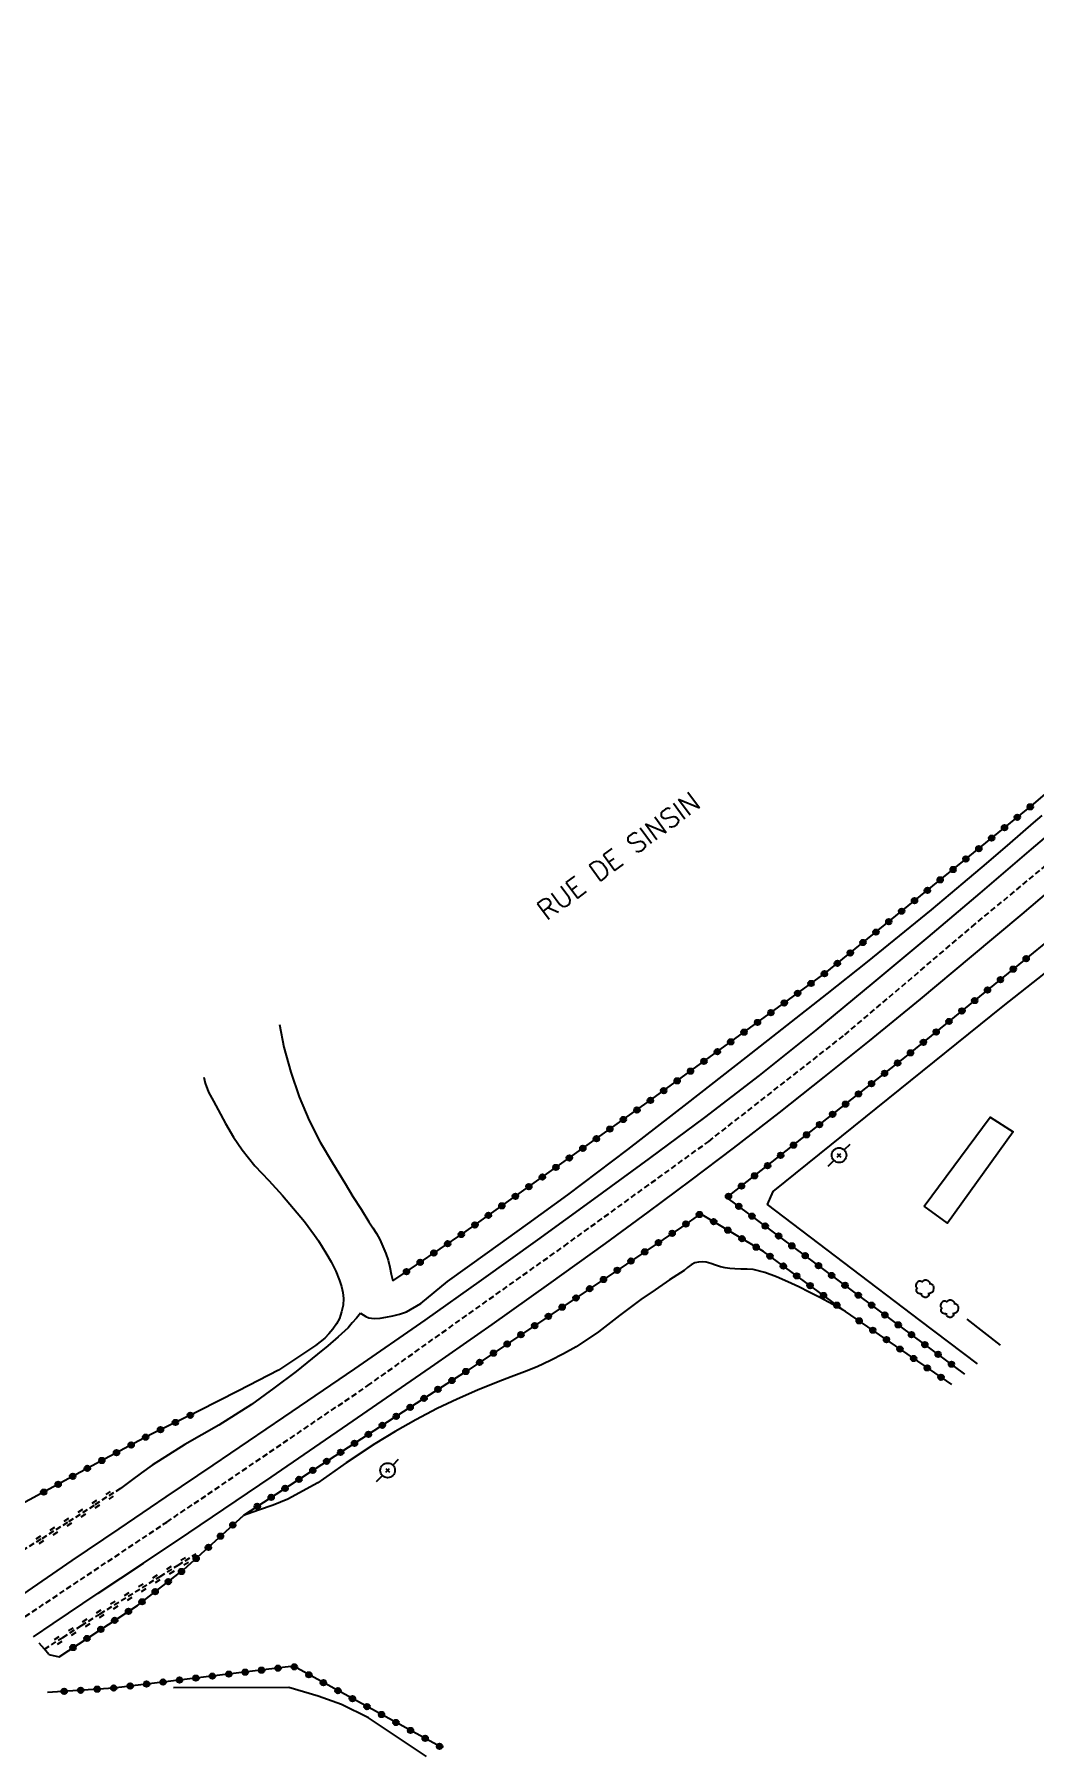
# Model space of a CAD drawing. Header units: millimetres. Extents: x 215000 to 216002, y 109000 to 110000.
# Drawn here: x 215783.4 to 215874, y 109395.6 to 109551.6 of the extents above; entities that cross this region are included whole.
import ezdxf

# ---------------------------------------------------------------- set-up
doc = ezdxf.new("R2010")
doc.units = ezdxf.units.MM
doc.linetypes.add('DASHED', pattern=[0.75, 0.5, -0.25])
doc.layers.get('0').update_dxf_attribs({"linetype": 'CONTINUOUS'})
for name, color, linetype in [('W0001', 6, 'DASHED'), ('W0008', 7, 'CONTINUOUS'), ('W0104', 1, 'CONTINUOUS'), ('W0120', 7, 'CONTINUOUS'), ('W0211', 2, 'CONTINUOUS'), ('W0214', 2, 'CONTINUOUS'), ('W0220', 5, 'DASHED'), ('W0300', 7, 'CONTINUOUS'), ('W0303', 7, 'CONTINUOUS'), ('W0322', 7, 'CONTINUOUS'), ('W0323', 7, 'CONTINUOUS'), ('W0473', 7, 'CONTINUOUS'), ('W0989', 7, 'CONTINUOUS')]:
    doc.layers.add(name, color=color, linetype=linetype)
doc.styles.get("Standard").update_dxf_attribs({"font": 'romans.shx', "width": 0.85})

# ---------------------------------------------------------------- blocks, each defined once
blk = doc.blocks.new('T300')
for p, q in [((-0.8, 0.51), (-0.86, 0.34)), ((-0.86, 0.34), (-0.86, 0.17)), ((-0.86, 0.17), (-0.74, 0.06)), ((-0.69, 0.63), (-0.8, 0.51)), ((-0.8, -0.06), (-0.74, 0.06)), ((-0.74, 0.06), (-0.69, 0.11)), ((-0.57, 0.69), (-0.69, 0.63)), ((-0.46, 0.69), (-0.57, 0.69)), ((-0.29, 0.63), (-0.46, 0.69)), ((-0.29, 0.63), (-0.17, 0.74)), ((-0.23, 0.57), (-0.29, 0.63)), ((-0.17, 0.74), (-0.06, 0.8)), ((-0.06, 0.8), (0.06, 0.8)), ((0.06, 0.8), (0.23, 0.74)), ((0.23, 0.74), (0.34, 0.63)), ((0.34, 0.63), (0.4, 0.51)), ((0.46, 0.46), (0.34, 0.46)), ((0.4, 0.51), (0.4, 0.46)), ((0.57, 0.4), (0.46, 0.46)), ((0.57, 0.4), (0.69, 0.29)), ((0.69, 0.29), (0.74, 0.17)), ((0.74, 0.06), (0.69, -0.17)), ((0.74, 0.17), (0.74, 0.06)), ((-0.8, -0.17), (-0.8, -0.06)), ((-0.8, -0.23), (-0.8, -0.17)), ((-0.74, -0.34), (-0.8, -0.23)), ((-0.69, -0.4), (-0.74, -0.34)), ((-0.51, -0.46), (-0.69, -0.4)), ((-0.4, -0.46), (-0.51, -0.46)), ((-0.4, -0.46), (-0.34, -0.46)), ((-0.34, -0.46), (-0.34, -0.4)), ((-0.34, -0.51), (-0.34, -0.46)), ((-0.29, -0.63), (-0.34, -0.51)), ((-0.17, -0.74), (-0.29, -0.63)), ((-0.06, -0.8), (-0.17, -0.74)), ((0.06, -0.8), (-0.06, -0.8)), ((0.17, -0.74), (0.06, -0.8)), ((0.23, -0.69), (0.17, -0.74)), ((0.29, -0.46), (0.23, -0.46)), ((0.29, -0.63), (0.23, -0.69)), ((0.46, -0.4), (0.29, -0.46)), ((0.34, -0.51), (0.29, -0.63)), ((0.34, -0.51), (0.34, -0.46)), ((0.57, -0.34), (0.46, -0.4)), ((0.63, -0.29), (0.57, -0.34)), ((0.69, -0.17), (0.63, -0.29))]:
    blk.add_line(p, q)
blk = doc.blocks.new('T473')
for p, q in [((-0.166667, 0.166667), (0.166667, -0.166667)), ((-0.166667, -0.166667), (0.166667, 0.166667)), ((0.500001, 0.500001), (1.000002, 1.000002)), ((-1.000002, -1.000002), (-0.500001, -0.500001))]:
    blk.add_line(p, q)
blk.add_ellipse((0, 0), major_axis=(0.471405, 0.471405), ratio=1, start_param=5.4977871438, end_param=11.780972451)
blk = doc.blocks.new('t220o')
at = {"color": 0, "linetype": 'Continuous'}
for p, q in [((-0.25, 0.25), (0.25, 0.25)), ((-0.25, -0.25), (0.25, -0.25))]:
    blk.add_line(p, q, dxfattribs=at)
blk = doc.blocks.new('t323o')
at = {"color": 0, "linetype": 'Continuous'}
for radius in [0.25, 0.15]:
    blk.add_circle((0, 0), radius, dxfattribs=at)
blk = doc.blocks.new('t322o')
at = {"color": 0, "linetype": 'Continuous'}
for radius in [0.25, 0.15]:
    blk.add_circle((0, 0), radius, dxfattribs=at)

msp = doc.modelspace()

# ---------------------------------------------------------------- linework, layer by layer
at = {"layer": 'W0001'}
msp.add_lwpolyline([(215776.92, 109404.57), (215795.37, 109416.87), (215813.57, 109429.22), (215831.36, 109441.86), (215844.47, 109451.34), (215856.81, 109461), (215868.31, 109470.77), (215884.29, 109484.01), (215894.89, 109492.99), (215907.57, 109502.85), (215919.39, 109511.09), (215934.93, 109520.63), (215952.49, 109530.01), (215972.41, 109539.29), (215994.54, 109549.04), (216000, 109551.57)], dxfattribs=at)
at = {"layer": 'W0008'}
for points in [[(215878.39, 109481.77), (215873.69, 109477.79), (215869.02, 109473.81), (215864.32, 109469.84), (215859.26, 109465.62), (215854.18, 109461.41), (215849.04, 109457.3), (215844.08, 109453.51), (215839.07, 109449.79), (215834.04, 109446.11), (215828.96, 109442.42), (215823.86, 109438.77), (215818.74, 109435.14), (215812.36, 109430.73), (215805.95, 109426.37), (215799.52, 109422.02), (215795.27, 109419.14), (215791.01, 109416.27), (215786.76, 109413.39), (215782.28, 109410.3)], [(215783.27, 109406.48), (215785.05, 109407.69), (215789.15, 109410.44), (215793.25, 109413.16), (215797.35, 109415.9), (215804.82, 109420.94), (215812.26, 109426.02), (215819.66, 109431.15), (215824.83, 109434.77), (215829.98, 109438.41), (215835.1, 109442.09), (215838.99, 109444.94), (215842.87, 109447.82), (215846.72, 109450.73), (215850.86, 109453.93), (215854.96, 109457.17), (215859.04, 109460.44), (215863.67, 109464.23), (215868.27, 109468.07), (215872.86, 109471.92), (215877.97, 109476.26)]]:
    msp.add_lwpolyline(points, dxfattribs=at)
at = {"layer": 'W0104'}
msp.add_lwpolyline([(215863.99, 109445.48), (215869.98, 109453.54), (215872.05, 109452.19), (215866.09, 109443.92)], close=True, dxfattribs=at)
at = {"layer": 'W0120'}
msp.add_lwpolyline([(215784.68, 109404.87), (215784.27, 109405.35), (215783.81, 109405.89)], dxfattribs=at)
at = {"layer": 'W0211'}
for points in [[(215812.91, 109435.77), (215813.16, 109435.62), (215813.4, 109435.48), (215813.66, 109435.36), (215814.16, 109435.29), (215814.69, 109435.33), (215815.21, 109435.41), (215815.84, 109435.53), (215816.46, 109435.7), (215817.07, 109435.91), (215818.38, 109436.66), (215819.59, 109437.65), (215820.79, 109438.64), (215824.43, 109441.26), (215828.07, 109443.87), (215831.7, 109446.51), (215837.13, 109450.61), (215842.52, 109454.77), (215847.88, 109458.95), (215851.55, 109461.82), (215855.21, 109464.7), (215858.85, 109467.61), (215861.75, 109469.95), (215864.64, 109472.32), (215867.51, 109474.71), (215869.65, 109476.51), (215871.79, 109478.34), (215873.89, 109480.19), (215874.68, 109480.84)], [(215798.73, 109457.15), (215798.84, 109456.62), (215799.15, 109455.79), (215799.58, 109454.99), (215800.02, 109454.2), (215800.69, 109452.95), (215801.41, 109451.73), (215802.18, 109450.56), (215803.35, 109449.14), (215804.61, 109447.8), (215805.86, 109446.43), (215806.85, 109445.27), (215807.83, 109444.09), (215808.74, 109442.86), (215809.1, 109442.33), (215809.45, 109441.79), (215809.78, 109441.24), (215810.25, 109440.43), (215810.68, 109439.6), (215811.02, 109438.74), (215811.18, 109438.21), (215811.31, 109437.66), (215811.36, 109437.12), (215811.33, 109436.5), (215811.2, 109435.89), (215811, 109435.31), (215810.74, 109434.81), (215810.41, 109434.33), (215810.05, 109433.9), (215809.67, 109433.53), (215809.26, 109433.2), (215808.85, 109432.87), (215805.48, 109430.63), (215801.85, 109428.76), (215798.22, 109426.9)], [(215784.68, 109404.87), (215785.62, 109404.68)]]:
    msp.add_lwpolyline(points, dxfattribs=at)
at = {"layer": 'W0214'}
for points in [[(215805.56, 109461.93), (215805.96, 109459.86), (215806.6, 109457.6), (215807.37, 109455.38), (215808.27, 109453.22), (215809.27, 109451.28), (215810.38, 109449.39), (215811.52, 109447.52), (215812.23, 109446.36), (215812.96, 109445.21), (215813.68, 109444.05), (215814.02, 109443.52), (215814.35, 109442.99), (215814.65, 109442.44), (215814.94, 109441.83), (215815.2, 109441.2), (215815.42, 109440.57), (215815.58, 109439.95), (215815.7, 109439.33), (215815.83, 109438.71)], [(215856.86, 109435.94), (215856.09, 109436.36), (215855.32, 109436.78), (215854.54, 109437.19), (215853.58, 109437.68), (215852.62, 109438.16), (215851.63, 109438.61), (215850.61, 109439.06), (215849.56, 109439.47), (215848.48, 109439.73), (215847.94, 109439.77), (215847.38, 109439.78), (215846.83, 109439.8), (215846.39, 109439.84), (215845.95, 109439.89), (215845.52, 109439.97), (215845.09, 109440.12), (215844.66, 109440.29), (215844.23, 109440.4), (215843.89, 109440.42), (215843.55, 109440.41), (215843.22, 109440.34), (215842.87, 109440.17), (215842.55, 109439.91), (215842.23, 109439.66), (215840.92, 109438.79), (215839.61, 109437.91), (215838.31, 109437.02), (215836.38, 109435.57), (215834.47, 109434.08), (215832.47, 109432.74), (215831.31, 109432.1), (215830.13, 109431.49), (215828.93, 109430.93), (215827.76, 109430.46), (215826.57, 109430.02), (215825.39, 109429.57), (215823.52, 109428.81), (215821.67, 109428.01), (215819.85, 109427.16), (215817.93, 109426.14), (215816.06, 109425.06), (215814.2, 109423.95), (215811.6, 109422.22), (215809.04, 109420.43), (215806.34, 109418.93), (215805.01, 109418.4), (215803.66, 109417.94), (215802.3, 109417.47)], [(215812.91, 109435.77), (215812.54, 109435.33), (215812.17, 109434.9), (215811.79, 109434.47), (215810.9, 109433.63), (215809.96, 109432.83), (215809.01, 109432.06), (215807.07, 109430.49), (215805.07, 109428.98), (215803.04, 109427.52), (215800.07, 109425.65), (215797.01, 109423.9), (215794.04, 109422.02), (215793.08, 109421.33), (215792.12, 109420.63), (215791.17, 109419.92)]]:
    msp.add_lwpolyline(points, dxfattribs=at)
at = {"layer": 'W0220'}
for points in [[(215791.17, 109419.92), (215788.77, 109418.38), (215786.37, 109416.83), (215783.96, 109415.31), (215782.22, 109414.24), (215780.47, 109413.18), (215778.73, 109412.12)], [(215784.27, 109405.35), (215785.95, 109406.43), (215787.64, 109407.5), (215789.32, 109408.57), (215790.59, 109409.36), (215791.86, 109410.15), (215793.14, 109410.93), (215794.77, 109411.95), (215796.4, 109412.97), (215798.03, 109413.99)]]:
    msp.add_lwpolyline(points, dxfattribs=at)
at = {"layer": 'W0300'}
msp.add_lwpolyline([(215818.89, 109395.64), (215813.63, 109399.15), (215811.18, 109400.34), (215809.09, 109401.1), (215806.41, 109401.88), (215795.98, 109401.86)], dxfattribs=at)
at = {"layer": 'W0303'}
for points in [[(215868.83, 109431.21), (215863.62, 109435.11), (215849.79, 109445.63), (215850.3, 109446.8), (215871.14, 109463.57), (215880.71, 109471.14)], [(215870.9, 109432.89), (215867.87, 109435.24)]]:
    msp.add_lwpolyline(points, dxfattribs=at)
at = {"layer": 'W0322'}
for points in [[(215856.86, 109435.94), (215849.44, 109441.36), (215843.71, 109444.78), (215842.01, 109443.58), (215837.01, 109440.23), (215822.76, 109430.69), (215815.92, 109426.3), (215802.3, 109417.47)], [(215798.22, 109426.9), (215793.74, 109424.71), (215789.33, 109422.36), (215781.14, 109417.92), (215774.2, 109413.6), (215766.54, 109411.34), (215760.69, 109411.49)], [(215785.62, 109404.68), (215792.7, 109409.32), (215796.91, 109412.56)]]:
    msp.add_lwpolyline(points, dxfattribs=at)
at = {"layer": 'W0323'}
for points in [[(215815.83, 109438.71), (215822.27, 109443.05), (215839.1, 109455), (215855.03, 109466.58), (215873.9, 109481.88), (215877.17, 109484.68)], [(215867.66, 109430.26), (215858.18, 109437.29), (215846.12, 109446.25), (215862.4, 109459.07), (215878.27, 109471.98), (215882.63, 109475.57), (215885.72, 109476.48)], [(215866.49, 109429.31), (215856.86, 109435.94)], [(215796.91, 109412.56), (215802.3, 109417.47)], [(215820.16, 109396.52), (215806.83, 109403.81), (215790.52, 109401.84), (215784.56, 109401.44)]]:
    msp.add_lwpolyline(points, dxfattribs=at)

# ---------------------------------------------------------------- block references
at = {"layer": 'W0220'}
for p, rotation in [((215790.17, 109419.28), 212.7762656285749), ((215787.65, 109417.66), 212.7931531939883), ((215788.91, 109418.47), 212.7762656285749), ((215785.12, 109416.04), 212.2801146103268), ((215786.39, 109416.84), 212.7931531939883), ((215783.85, 109415.24), 211.5891264359213), ((215796.97, 109413.33), 32.03062224823668), ((215794.43, 109411.74), 31.96436525517955), ((215795.7, 109412.53), 32.05584738458564), ((215791.88, 109410.15), 31.76568730881758), ((215793.15, 109410.94), 31.96436525517955), ((215789.33, 109408.57), 31.90380946037029), ((215790.6, 109409.37), 31.69280482824091), ((215786.8, 109406.96), 32.59218530992619), ((215788.06, 109407.77), 32.34582841934783), ((215785.53, 109406.16), 32.61634480754135)]:
    msp.add_blockref('t220o', p, dxfattribs=dict(at, rotation=rotation))
at = {"layer": 'W0300', "rotation": 359.9999899820874}
for p in [(215864.1, 109437.99), (215866.34, 109436.18)]:
    msp.add_blockref('T300', p, dxfattribs=at)
at = {"layer": 'W0322'}
for p, rotation in [((215843.62, 109444.72), 215.2850215127406), ((215844.91, 109444.07), 149.1453163882621), ((215841.16, 109443.01), 213.8273026635219), ((215842.4, 109443.85), 215.2850215127406), ((215846.2, 109443.3), 149.1453163882621), ((215847.48, 109442.53), 149.1453163882621), ((215838.67, 109441.34), 213.8273026635219), ((215839.91, 109442.17), 213.8273026635219), ((215848.77, 109441.76), 149.1453163882621), ((215850.02, 109440.94), 143.8392988119239), ((215836.18, 109439.67), 213.782747569254), ((215837.42, 109440.5), 213.8273026635219), ((215851.23, 109440.05), 143.8392988119239), ((215833.68, 109438), 213.782747569254), ((215834.93, 109438.83), 213.782747569254), ((215852.44, 109439.16), 143.8392988119239), ((215853.65, 109438.28), 143.8392988119239), ((215831.19, 109436.33), 213.782747569254), ((215832.44, 109437.16), 213.782747569254), ((215854.87, 109437.39), 143.8392988119239), ((215856.08, 109436.51), 143.8392988119239), ((215828.7, 109434.66), 213.782747569254), ((215829.94, 109435.5), 213.782747569254), ((215827.45, 109433.83), 213.782747569254), ((215824.96, 109432.16), 213.782747569254), ((215826.2, 109432.99), 213.782747569254), ((215822.46, 109430.5), 212.7089775978405), ((215823.71, 109431.33), 213.782747569254), ((215819.93, 109428.88), 212.7089775978405), ((215821.2, 109429.69), 212.7089775978405), ((215817.41, 109427.26), 212.7089775978405), ((215818.67, 109428.07), 212.7089775978405), ((215796.14, 109425.89), 205.9844573756921), ((215797.49, 109426.54), 205.9844573756921), ((215814.89, 109425.63), 212.9507513185488), ((215816.15, 109426.44), 212.7089775978405), ((215792.13, 109423.85), 208.1352490719611), ((215793.45, 109424.56), 208.1352490719611), ((215794.79, 109425.23), 205.9844573756921), ((215812.37, 109424), 212.9507513185488), ((215813.63, 109424.81), 212.9507513185488), ((215789.48, 109422.44), 208.1352490719611), ((215790.8, 109423.15), 208.1352490719611), ((215809.85, 109422.37), 212.9507513185488), ((215811.11, 109423.18), 212.9507513185488), ((215786.84, 109421.01), 208.4764938106517), ((215788.16, 109421.73), 208.4764938106517), ((215807.34, 109420.73), 212.9507513185488), ((215808.59, 109421.55), 212.9507513185488), ((215784.21, 109419.58), 208.4764938106517), ((215785.52, 109420.29), 208.4764938106517), ((215804.82, 109419.1), 212.9507513185488), ((215806.08, 109419.92), 212.9507513185488), ((215803.56, 109418.29), 212.9507513185488), ((215795.5, 109411.48), 37.57713716253031), ((215796.69, 109412.39), 37.57713716253031), ((215794.31, 109410.56), 37.57713716253031), ((215791.89, 109408.79), 33.22995331902917), ((215793.12, 109409.65), 37.57713716253031), ((215789.38, 109407.15), 33.22995331902917), ((215790.64, 109407.97), 33.22995331902917), ((215786.87, 109405.51), 33.22995331902917), ((215788.13, 109406.33), 33.22995331902917)]:
    msp.add_blockref('t322o', p, dxfattribs=dict(at, rotation=rotation))
at = {"layer": 'W0323'}
for p, rotation in [((215873.6, 109481.63), 39.04076254061966), ((215872.43, 109480.69), 39.04076254061966), ((215870.1, 109478.8), 39.04076254061966), ((215871.27, 109479.74), 39.04076254061966), ((215867.77, 109476.91), 39.04076254061966), ((215868.94, 109477.85), 39.04076254061966), ((215866.61, 109475.96), 39.04076254061966), ((215864.28, 109474.07), 39.04076254061966), ((215865.44, 109475.02), 39.04076254061966), ((215861.95, 109472.18), 39.04076254061966), ((215863.11, 109473.13), 39.04076254061966), ((215860.78, 109471.24), 39.04076254061966), ((215858.45, 109469.35), 39.04076254061966), ((215859.62, 109470.29), 39.04076254061966), ((215856.12, 109467.46), 39.04076254061966), ((215857.29, 109468.4), 39.04076254061966), ((215873.23, 109467.88), 39.12089788546261), ((215854.95, 109466.52), 36.01005133611676), ((215870.9, 109465.99), 39.12089788546261), ((215872.06, 109466.93), 39.12089788546261), ((215852.53, 109464.75), 36.01005133611676), ((215853.74, 109465.64), 36.01005133611676), ((215869.73, 109465.04), 39.12089788546261), ((215850.1, 109462.99), 36.01005133611676), ((215851.31, 109463.87), 36.01005133611676), ((215867.41, 109463.15), 39.12089788546261), ((215868.57, 109464.09), 39.12089788546261), ((215847.67, 109461.23), 36.01005133611676), ((215848.89, 109462.11), 36.01005133611676), ((215865.08, 109461.25), 39.12089788546261), ((215866.24, 109462.2), 39.12089788546261), ((215846.46, 109460.35), 36.01005133611676), ((215863.92, 109460.31), 39.12089788546261), ((215844.03, 109458.58), 36.01005133611676), ((215845.25, 109459.46), 36.01005133611676), ((215861.58, 109458.43), 38.23658959502075), ((215862.75, 109459.36), 39.12089788546261), ((215841.61, 109456.82), 36.01005133611676), ((215842.82, 109457.7), 36.01005133611676), ((215859.22, 109456.57), 38.23658959502075), ((215860.4, 109457.5), 38.23658959502075), ((215839.18, 109455.05), 36.01005133611676), ((215840.39, 109455.94), 36.01005133611676), ((215858.04, 109455.64), 38.23658959502075), ((215837.96, 109454.18), 35.35888321511231), ((215855.69, 109453.79), 38.23658959502075), ((215856.87, 109454.71), 38.23658959502075), ((215835.51, 109452.45), 35.35888321511231), ((215836.73, 109453.32), 35.35888321511231), ((215853.33, 109451.93), 38.23658959502075), ((215854.51, 109452.86), 38.23658959502075), ((215833.06, 109450.71), 35.35888321511231), ((215834.29, 109451.58), 35.35888321511231), ((215852.15, 109451), 38.23658959502075), ((215830.62, 109448.98), 35.35888321511231), ((215831.84, 109449.84), 35.35888321511231), ((215849.8, 109449.14), 38.23658959502075), ((215850.98, 109450.07), 38.23658959502075), ((215828.17, 109447.24), 35.35888321511231), ((215829.39, 109448.11), 35.35888321511231), ((215847.44, 109447.29), 38.23658959502075), ((215848.62, 109448.22), 38.23658959502075), ((215826.95, 109446.37), 35.35888321511231), ((215846.26, 109446.36), 38.23658959502075), ((215824.5, 109444.64), 35.35888321511231), ((215825.72, 109445.5), 35.35888321511231), ((215847.19, 109445.46), 143.3703588073207), ((215848.39, 109444.57), 143.3703588073207), ((215822.05, 109442.91), 34.02363087159247), ((215823.28, 109443.77), 35.35888321511231), ((215849.59, 109443.67), 143.3703588073207), ((215850.8, 109442.78), 143.3703588073207), ((215819.56, 109441.23), 34.02363087159247), ((215820.81, 109442.07), 34.02363087159247), ((215852, 109441.88), 143.3703588073207), ((215853.21, 109440.99), 143.3703588073207), ((215817.08, 109439.55), 34.02363087159247), ((215818.32, 109440.39), 34.02363087159247), ((215854.41, 109440.09), 143.3703588073207), ((215855.61, 109439.2), 143.3703588073207), ((215856.82, 109438.3), 143.3703588073207), ((215858.02, 109437.41), 143.3703588073207), ((215859.23, 109436.51), 143.4855005542117), ((215858.1, 109435.09), 145.4535754448535), ((215860.43, 109435.62), 143.4855005542117), ((215861.64, 109434.73), 143.4855005542117), ((215859.33, 109434.24), 145.4535754448535), ((215860.57, 109433.39), 145.4535754448535), ((215862.84, 109433.83), 143.4855005542117), ((215861.8, 109432.53), 145.4535754448535), ((215863.04, 109431.68), 145.4535754448535), ((215864.05, 109432.94), 143.4855005542117), ((215865.25, 109432.05), 143.4855005542117), ((215864.27, 109430.83), 145.4535754448535), ((215865.51, 109429.98), 145.4535754448535), ((215866.46, 109431.16), 143.4855005542117), ((215801.34, 109416.6), 42.31067651933536), ((215799.13, 109414.58), 42.31067651933536), ((215800.23, 109415.59), 42.31067651933536), ((215798.02, 109413.57), 42.31067651933536), ((215805.44, 109403.64), 186.879335988127), ((215806.92, 109403.76), 151.3315386958263), ((215792.04, 109402.02), 186.879335988127), ((215793.53, 109402.2), 186.879335988127), ((215795.02, 109402.38), 186.879335988127), ((215796.51, 109402.56), 186.879335988127), ((215798, 109402.74), 186.879335988127), ((215799.49, 109402.92), 186.879335988127), ((215800.98, 109403.1), 186.879335988127), ((215802.46, 109403.28), 186.879335988127), ((215803.95, 109403.46), 186.879335988127), ((215808.24, 109403.04), 151.3315386958263), ((215809.55, 109402.32), 151.3315386958263), ((215786.06, 109401.54), 183.7859711366171), ((215787.56, 109401.64), 183.7859711366171), ((215789.05, 109401.74), 183.7859711366171), ((215790.55, 109401.84), 186.879335988127), ((215810.87, 109401.6), 151.3315386958263), ((215812.18, 109400.88), 151.3315386958263), ((215813.5, 109400.16), 151.3315386958263), ((215814.82, 109399.44), 151.3315386958263), ((215816.13, 109398.72), 151.3315386958263), ((215817.45, 109398), 151.3315386958263), ((215818.77, 109397.28), 151.3315386958263), ((215820.08, 109396.56), 151.3315386958263)]:
    msp.add_blockref('t323o', p, dxfattribs=dict(at, rotation=rotation))
at = {"layer": 'W0473', "rotation": 359.9999899820874}
for p in [(215856.28, 109450.09), (215815.37, 109421.55)]:
    msp.add_blockref('T473', p, dxfattribs=at)

# ---------------------------------------------------------------- texts
at = {"layer": 'W0989'}
msp.add_text('RUE DE SINSIN', height=1.75, rotation=36.4971, dxfattribs=at).set_placement((215829.76, 109471.28))

doc.saveas('drawing.dxf')
